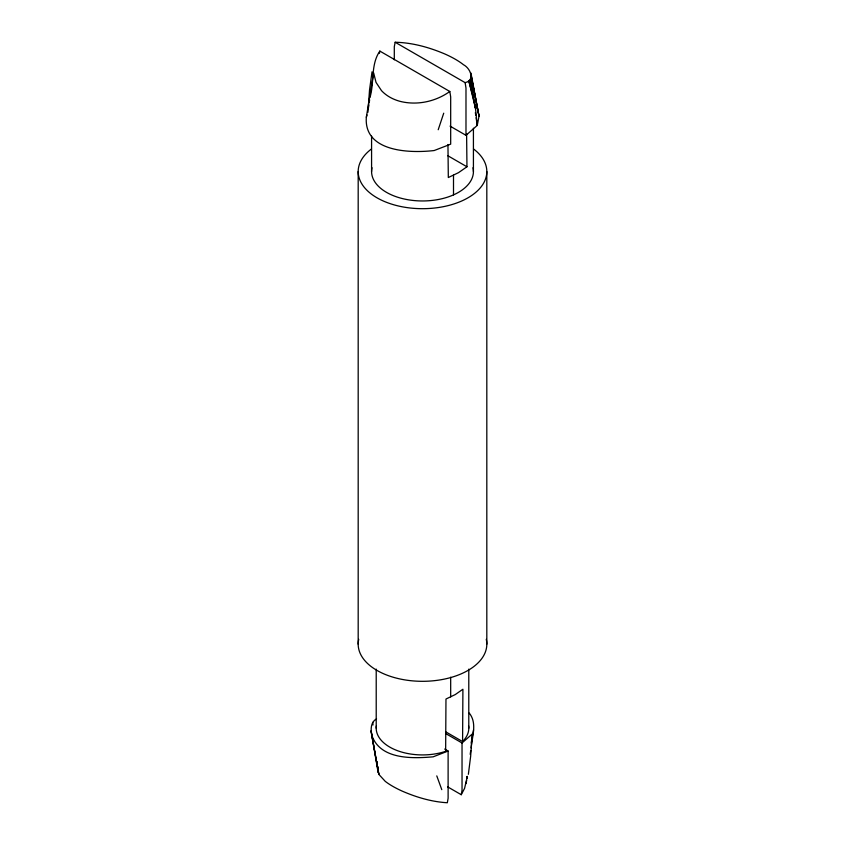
<?xml version="1.0" encoding="UTF-8"?>
<svg xmlns="http://www.w3.org/2000/svg" width="845" height="845" viewBox="0 0 845 845"><rect width="100%" height="100%" fill="white"/><g stroke="black" fill="none" stroke-linecap="round" stroke-linejoin="round"><path stroke-width="1.27" d="M445.653 731.781L462.585 741.561L462.912 689.235L455.233 694.59L445.97 699.026L445.642 751.342A46.285 26.723 0 0 1 397.625 750.74A46.285 26.723 0 0 1 376.384 725.876M466.873 776.555L466.862 778.889L467.211 776.312M395.164 42.25C412.328 42.63 429.197 47.32 444.924 54.017A53.203 17.481 15.8 0 1 463.482 64.727C470.285 68.181 475.608 80.307 465.12 82.641L395.164 42.25L394.298 46.686L394.298 59.805M444.692 749.04L448.114 751.025L448.114 798.271L447.332 802.75C431.689 801.842 416.405 797.3 402.093 791.068A47.732 14.492 17 0 1 385.225 781.329L378.803 774.337L377.683 766.531M449.815 91.482C435.682 101.643 417.007 105.657 400.055 101.347A53.203 39.768 -22.7 0 1 381.496 90.637L376.025 82.387L373.648 72.924L366.329 117.233C363.72 152.079 409.878 153.378 434.224 150.526L450.681 144.157L450.681 96.911L449.815 91.482L379.849 51.091C370.48 64.611 374.515 82.208 370.015 97.281M471.087 747.909C472.112 736.523 477.404 723.14 469.239 713.053M447.618 786.843L461.254 794.712L464.592 788.343L466.577 779.703M471.13 743.135L473.549 729.837M468.362 774.316L470.644 756.338L472.27 733.988L462.035 742.987L462.035 790.233L461.254 794.712M470.2 754.363L470.728 750.497M372.032 71.804L369.518 90.077L367.945 112.269M368.494 107.537L368.874 104.981M369.254 102.414L369.635 99.847M466.091 783.621L466.672 780.072M379.426 53.309L379.849 51.091M366.329 117.233L367.026 114.952M376.553 718.894C370.659 721.884 370.628 729.446 371.715 735.044L378.803 774.337L371.103 730.788L378.085 772.277M438.206 129.739L443.72 113.188M450.058 126.116L465.986 135.316L477.245 125.419L479.02 116.187L470.538 72.67L479.02 116.187L471.33 75.057M466.598 133.753L466.958 166.782L458.508 172.655L448.315 177.535L447.956 144.506M448.114 751.025L433.158 756.824C411.959 758.673 379.923 759.623 371.715 735.044M447.692 155.649L466.958 166.782M446.023 733.745L462.035 742.987M477.055 108.033L478.333 111.508M436.78 775.89L441.787 789.663M465.12 82.641L465.986 88.07L465.986 135.316M473.094 97.164L470.443 79.187L475.46 108.223L477.245 125.419L476.115 117.708M475.355 112.575L475.735 115.142M377.018 761.503L377.335 764.049M377.641 766.595L378.116 770.418M372.708 722.401L373.004 724.999M486.815 171.567L486.815 644.175M473.422 128.239L473.422 171.567M468.785 669.124L468.785 728.2M453.501 175.19L453.501 194.889M450.681 677.194L450.681 696.893M376.215 669.124L376.215 728.2M371.578 136.119L371.578 171.567M358.185 171.567L358.185 644.175M486.266 639.338A64.315 37.127 0 0 1 422.5 681.313A64.315 37.127 0 0 1 358.734 639.338M473.527 148.963A64.315 37.127 0 0 1 465.954 198.934A64.315 37.127 0 0 1 379.046 198.934A64.315 37.127 0 0 1 371.473 148.963M472.978 167.722A50.922 29.395 0 0 1 422.5 200.962A50.922 29.395 0 0 1 372.022 167.722M468.616 725.876A46.285 26.723 0 0 1 462.585 741.561M472.946 96.319L468.795 80.856L475.46 108.223L472.946 96.319"/></g></svg>
